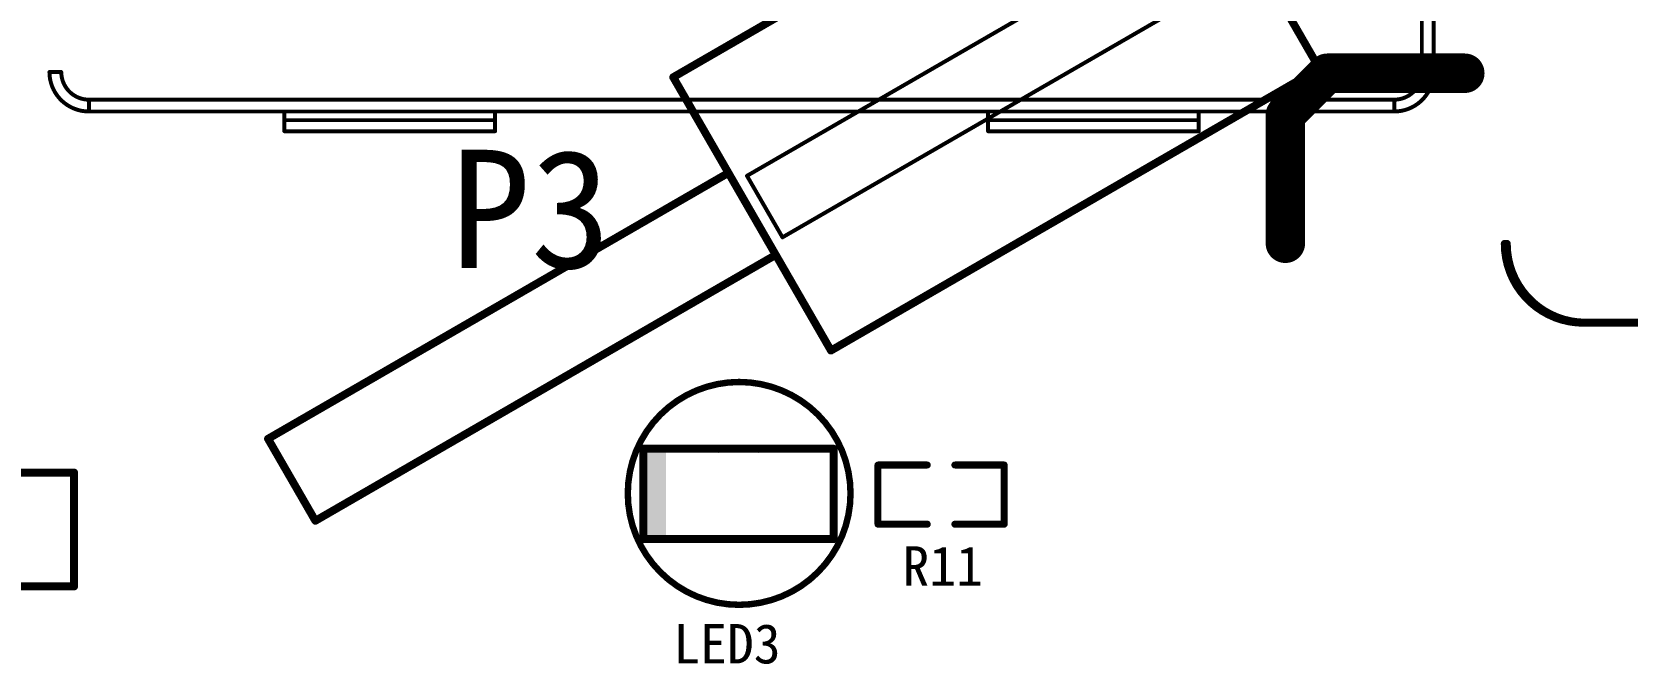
# Model space of a CAD drawing. Extents: x 741 to 1239, y 424 to 620.
# Drawn here: x 998.19 to 1038.64, y 482.66 to 498.68 of the extents above; entities that cross this region are included whole.
import ezdxf

# ---------------------------------------------------------------- set-up
doc = ezdxf.new("R2010")
doc.units = 0
doc.header["$MEASUREMENT"] = 0
doc.layers.get('0').update_dxf_attribs({"linetype": 'CONTINUOUS'})
for name, color, linetype in [('BOTTOMOVERLAY', 7, 'CONTINUOUS'), ('KEEPOUTLAYER', 6, 'CONTINUOUS'), ('TOPOVERLAY', 7, 'CONTINUOUS')]:
    doc.layers.add(name, color=color, linetype=linetype)
doc.styles.get("Standard").update_dxf_attribs({"font": 'SimSun.ttf'})

# ---------------------------------------------------------------- blocks, each defined once
blk = doc.blocks.new('0603_119')
at = {"layer": 'TOPOVERLAY', "const_width": 0.178}
for points in [[(-0.75, 0.35), (-0.75, 1.6)], [(0.75, 1.6), (-0.75, 1.6)], [(0.75, 0.35), (0.75, 1.6)], [(-0.75, -1.6), (-0.75, -0.35)], [(0.75, -1.6), (0.75, -0.35)], [(0.75, -1.6), (-0.75, -1.6)]]:
    blk.add_lwpolyline(points, dxfattribs=at)
at = {"layer": 'TOPOVERLAY', "const_width": 0.0889}
for points in [[(-0.794, 1.6, 1), (-0.706, 1.6, 1)], [(-0.794, 1.6, 1), (-0.706, 1.6, 1)], [(0.706, 1.6, 1), (0.794, 1.6, 1)], [(0.706, 1.6, 1), (0.794, 1.6, 1)], [(-0.794, 0.35, 1), (-0.706, 0.35, 1)], [(0.706, 0.35, 1), (0.794, 0.35, 1)], [(-0.794, -0.35, 1), (-0.706, -0.35, 1)], [(0.706, -0.35, 1), (0.794, -0.35, 1)], [(-0.794, -1.6, 1), (-0.706, -1.6, 1)], [(-0.794, -1.6, 1), (-0.706, -1.6, 1)], [(0.706, -1.6, 1), (0.794, -1.6, 1)], [(0.706, -1.6, 1), (0.794, -1.6, 1)]]:
    blk.add_lwpolyline(points, format="xyb", close=True, dxfattribs=at)
blk = doc.blocks.new('0805LED_142')
at = {"layer": 'TOPOVERLAY', "const_width": 0.203}
for points in [[(-2.591, 1.149), (-0.686, 1.149)], [(-2.591, -1.137), (-2.591, 1.149)], [(-0.686, 1.149), (0.33, 1.149)], [(0.33, 1.149), (2.235, 1.149)], [(2.235, -1.137), (2.235, 1.149)], [(-2.591, -1.137), (-0.686, -1.137)], [(-0.686, -1.137), (0.33, -1.137)], [(0.33, -1.137), (2.235, -1.137)]]:
    blk.add_lwpolyline(points, dxfattribs=at)
at = {"layer": 'TOPOVERLAY', "const_width": 0.102}
for points in [[(-2.642, 1.149, 1), (-2.54, 1.149, 1)], [(-2.642, 1.149, 1), (-2.54, 1.149, 1)], [(-0.737, 1.149, 1), (-0.635, 1.149, 1)], [(-0.737, 1.149, 1), (-0.635, 1.149, 1)], [(0.279, 1.149, 1), (0.381, 1.149, 1)], [(0.279, 1.149, 1), (0.381, 1.149, 1)], [(2.184, 1.149, 1), (2.286, 1.149, 1)], [(2.184, 1.149, 1), (2.286, 1.149, 1)], [(-2.642, -1.137, 1), (-2.54, -1.137, 1)], [(-2.642, -1.137, 1), (-2.54, -1.137, 1)], [(-0.737, -1.137, 1), (-0.635, -1.137, 1)], [(-0.737, -1.137, 1), (-0.635, -1.137, 1)], [(0.279, -1.137, 1), (0.381, -1.137, 1)], [(0.279, -1.137, 1), (0.381, -1.137, 1)], [(2.184, -1.137, 1), (2.286, -1.137, 1)], [(2.184, -1.137, 1), (2.286, -1.137, 1)]]:
    blk.add_lwpolyline(points, format="xyb", close=True, dxfattribs=at)
at = {"layer": 'TOPOVERLAY'}
blk.add_solid([(-2.575, -1.135), (-2.017, -1.135), (-2.575, 1.151), (-2.017, 1.151)], dxfattribs=at)
blk = doc.blocks.new('1005_185')
at = {"layer": 'TOPOVERLAY', "const_width": 0.2}
for points in [[(-2.655, 1.458), (-2.655, -1.428)], [(2.679, 1.458), (-2.655, 1.458)], [(2.679, 1.458), (2.679, -1.428)], [(2.679, -1.428), (-2.655, -1.428)]]:
    blk.add_lwpolyline(points, dxfattribs=at)
at = {"layer": 'TOPOVERLAY', "const_width": 0.1}
for points in [[(-2.705, 1.458, 1), (-2.605, 1.458, 1)], [(-2.705, 1.458, 1), (-2.605, 1.458, 1)], [(2.629, 1.458, 1), (2.729, 1.458, 1)], [(2.629, 1.458, 1), (2.729, 1.458, 1)], [(-2.705, -1.428, 1), (-2.605, -1.428, 1)], [(-2.705, -1.428, 1), (-2.605, -1.428, 1)], [(2.629, -1.428, 1), (2.729, -1.428, 1)], [(2.629, -1.428, 1), (2.729, -1.428, 1)]]:
    blk.add_lwpolyline(points, format="xyb", close=True, dxfattribs=at)
at = {"layer": 'TOPOVERLAY'}
blk.add_solid([(1.93, -1.427), (2.678, -1.427), (1.93, 1.459), (2.678, 1.459)], dxfattribs=at)
blk = doc.blocks.new('DIP20___1_B_222')
at = {"layer": 'BOTTOMOVERLAY', "const_width": 0.2}
for points in [[(-4, -7.15), (-4, 7.15)], [(-4, 7.15), (4, 7.15)], [(4, -7.15), (4, 7.15)], [(-4, -7.15), (4, -7.15)], [(-1.2, -20.63), (-1.2, -7.15)], [(1.2, -20.63), (1.2, -7.15)], [(-1.2, -20.63), (1.2, -20.63)]]:
    blk.add_lwpolyline(points, dxfattribs=at)
at = {"layer": 'BOTTOMOVERLAY', "const_width": 0.1}
for points in [[(-4.05, 7.15, 1), (-3.95, 7.15, 1)], [(-4.05, 7.15, 1), (-3.95, 7.15, 1)], [(3.95, 7.15, 1), (4.05, 7.15, 1)], [(3.95, 7.15, 1), (4.05, 7.15, 1)], [(-4.05, -7.15, 1), (-3.95, -7.15, 1)], [(-4.05, -7.15, 1), (-3.95, -7.15, 1)], [(-1.25, -7.15, 1), (-1.15, -7.15, 1)], [(1.15, -7.15, 1), (1.25, -7.15, 1)], [(3.95, -7.15, 1), (4.05, -7.15, 1)], [(3.95, -7.15, 1), (4.05, -7.15, 1)], [(-1.25, -20.63, 1), (-1.15, -20.63, 1)], [(-1.25, -20.63, 1), (-1.15, -20.63, 1)], [(1.15, -20.63, 1), (1.25, -20.63, 1)], [(1.15, -20.63, 1), (1.25, -20.63, 1)]]:
    blk.add_lwpolyline(points, format="xyb", close=True, dxfattribs=at)
at = {"layer": 'KEEPOUTLAYER', "const_width": 0.1}
for points in [[(-0.9, 6.72), (0.9, 6.72)], [(-0.9, -6.78), (-0.9, 6.72)], [(0.9, -6.78), (0.9, 6.72)], [(-0.9, -6.78), (0.9, -6.78)]]:
    blk.add_lwpolyline(points, dxfattribs=at)
at = {"layer": 'KEEPOUTLAYER', "const_width": 0.05}
for points in [[(-0.925, 6.72, 1), (-0.875, 6.72, 1)], [(-0.925, 6.72, 1), (-0.875, 6.72, 1)], [(0.875, 6.72, 1), (0.925, 6.72, 1)], [(0.875, 6.72, 1), (0.925, 6.72, 1)], [(-0.925, -6.78, 1), (-0.875, -6.78, 1)], [(-0.925, -6.78, 1), (-0.875, -6.78, 1)], [(0.875, -6.78, 1), (0.925, -6.78, 1)], [(0.875, -6.78, 1), (0.925, -6.78, 1)]]:
    blk.add_lwpolyline(points, format="xyb", close=True, dxfattribs=at)

msp = doc.modelspace()

# ---------------------------------------------------------------- linework, layer by layer
at = {"layer": 'KEEPOUTLAYER', "const_width": 1}
for points in [[(1029.977, 496.577), (1031.037, 497.637)], [(1031.037, 497.637), (1034.527, 497.637)], [(1029.977, 493.327), (1029.977, 496.577)]]:
    msp.add_lwpolyline(points, dxfattribs=at)
at = {"layer": 'KEEPOUTLAYER', "const_width": 0.5}
for points in [[(1030.787, 497.637, 1), (1031.287, 497.637, 1)], [(1030.787, 497.637, 1), (1031.287, 497.637, 1)], [(1034.277, 497.637, 1), (1034.777, 497.637, 1)], [(1029.727, 496.577, 1), (1030.227, 496.577, 1)], [(1029.727, 496.577, 1), (1030.227, 496.577, 1)], [(1029.727, 493.327, 1), (1030.227, 493.327, 1)]]:
    msp.add_lwpolyline(points, format="xyb", close=True, dxfattribs=at)
at = {"layer": 'TOPOVERLAY'}
for points, const_width in [([(1033.438, 497.667), (1033.438, 523.167)], 0.1), ([(1033.738, 497.667), (1033.738, 523.167)], 0.1), ([(998.638, 497.667), (998.938, 497.667)], 0.1), ([(1033.438, 497.667), (1033.738, 497.667)], 0.1), ([(999.638, 496.667), (999.638, 496.967)], 0.1), ([(999.638, 496.967), (1032.738, 496.967)], 0.1), ([(999.638, 496.667), (1032.738, 496.667)], 0.1), ([(1004.594, 496.447), (1004.594, 496.667)], 0.1), ([(1009.938, 496.167), (1009.938, 496.667)], 0.1), ([(1022.438, 496.167), (1022.438, 496.667)], 0.1), ([(1027.782, 496.447), (1027.782, 496.667)], 0.1), ([(1032.738, 496.667), (1032.738, 496.967)], 0.1), ([(1004.594, 496.447), (1009.938, 496.447)], 0.1), ([(1004.595, 496.167), (1004.595, 496.447)], 0.1), ([(1022.438, 496.447), (1027.782, 496.447)], 0.1), ([(1027.781, 496.167), (1027.781, 496.447)], 0.1), ([(1004.595, 496.167), (1009.938, 496.167)], 0.1), ([(1022.438, 496.167), (1027.781, 496.167)], 0.1), ([(1037.541, 491.313), (1076.341, 491.313)], 0.203)]:
    msp.add_lwpolyline(points, dxfattribs=dict(at, const_width=const_width))
for points, const_width in [([(998.613, 497.667, 1), (998.663, 497.667, 1)], 0.05), ([(998.613, 497.667, 1), (998.663, 497.667, 1)], 0.05), ([(998.613, 497.667, 1), (998.663, 497.667, 1)], 0.05), ([(998.913, 497.667, 1), (998.963, 497.667, 1)], 0.05), ([(998.913, 497.667, 1), (998.963, 497.667, 1)], 0.05), ([(998.913, 497.667, 1), (998.963, 497.667, 1)], 0.05), ([(1033.413, 497.667, 1), (1033.463, 497.667, 1)], 0.05), ([(1033.413, 497.667, 1), (1033.463, 497.667, 1)], 0.05), ([(1033.413, 497.667, 1), (1033.463, 497.667, 1)], 0.05), ([(1033.713, 497.667, 1), (1033.763, 497.667, 1)], 0.05), ([(1033.713, 497.667, 1), (1033.763, 497.667, 1)], 0.05), ([(1033.713, 497.667, 1), (1033.763, 497.667, 1)], 0.05), ([(999.613, 496.967, 1), (999.663, 496.967, 1)], 0.05), ([(999.613, 496.967, 1), (999.663, 496.967, 1)], 0.05), ([(999.613, 496.967, 1), (999.663, 496.967, 1)], 0.05), ([(999.613, 496.667, 1), (999.663, 496.667, 1)], 0.05), ([(999.613, 496.667, 1), (999.663, 496.667, 1)], 0.05), ([(999.613, 496.667, 1), (999.663, 496.667, 1)], 0.05), ([(1004.569, 496.667, 1), (1004.619, 496.667, 1)], 0.05), ([(1009.913, 496.667, 1), (1009.963, 496.667, 1)], 0.05), ([(1022.413, 496.667, 1), (1022.463, 496.667, 1)], 0.05), ([(1027.757, 496.667, 1), (1027.807, 496.667, 1)], 0.05), ([(1032.713, 496.967, 1), (1032.763, 496.967, 1)], 0.05), ([(1032.713, 496.967, 1), (1032.763, 496.967, 1)], 0.05), ([(1032.713, 496.967, 1), (1032.763, 496.967, 1)], 0.05), ([(1032.713, 496.667, 1), (1032.763, 496.667, 1)], 0.05), ([(1032.713, 496.667, 1), (1032.763, 496.667, 1)], 0.05), ([(1032.713, 496.667, 1), (1032.763, 496.667, 1)], 0.05), ([(1004.569, 496.447, 1), (1004.619, 496.447, 1)], 0.05), ([(1004.569, 496.447, 1), (1004.619, 496.447, 1)], 0.05), ([(1004.57, 496.447, 1), (1004.62, 496.447, 1)], 0.05), ([(1009.913, 496.447, 1), (1009.963, 496.447, 1)], 0.05), ([(1022.413, 496.447, 1), (1022.463, 496.447, 1)], 0.05), ([(1027.756, 496.447, 1), (1027.806, 496.447, 1)], 0.05), ([(1027.757, 496.447, 1), (1027.807, 496.447, 1)], 0.05), ([(1027.757, 496.447, 1), (1027.807, 496.447, 1)], 0.05), ([(1004.57, 496.167, 1), (1004.62, 496.167, 1)], 0.05), ([(1004.57, 496.167, 1), (1004.62, 496.167, 1)], 0.05), ([(1009.913, 496.167, 1), (1009.963, 496.167, 1)], 0.05), ([(1009.913, 496.167, 1), (1009.963, 496.167, 1)], 0.05), ([(1022.413, 496.167, 1), (1022.463, 496.167, 1)], 0.05), ([(1022.413, 496.167, 1), (1022.463, 496.167, 1)], 0.05), ([(1027.756, 496.167, 1), (1027.806, 496.167, 1)], 0.05), ([(1027.756, 496.167, 1), (1027.806, 496.167, 1)], 0.05), ([(1035.541, 493.363, 1), (1035.541, 493.262, 1)], 0.102), ([(1035.541, 493.363, 1), (1035.541, 493.262, 1)], 0.102), ([(1035.591, 493.363, 1), (1035.591, 493.262, 1)], 0.102), ([(1035.591, 493.363, 1), (1035.591, 493.262, 1)], 0.102), ([(1037.541, 491.363, 1), (1037.541, 491.262, 1)], 0.102), ([(1037.541, 491.363, 1), (1037.541, 491.262, 1)], 0.102), ([(1037.591, 491.363, 1), (1037.591, 491.262, 1)], 0.102), ([(1018.969, 486.987, 1), (1013.285, 486.987, 1)], 0.127), ([(1018.933, 486.987, 1), (1013.321, 486.987, 1)], 0.127), ([(1013.253, 486.987, 1), (1013.316, 486.987, 1)], 0.0635), ([(1013.289, 486.987, 1), (1013.352, 486.987, 1)], 0.0635), ([(1018.901, 486.987, 1), (1018.965, 486.987, 1)], 0.0635), ([(1018.937, 486.987, 1), (1019.001, 486.987, 1)], 0.0635)]:
    msp.add_lwpolyline(points, format="xyb", close=True, dxfattribs=dict(at, const_width=const_width))
for points, const_width in [([(999.638, 496.667, -0.414214), (998.638, 497.667)], 0.1), ([(999.638, 496.967, -0.414214), (998.938, 497.667)], 0.1), ([(1033.738, 497.667, -0.414214), (1032.738, 496.667)], 0.1), ([(1033.438, 497.667, -0.414214), (1032.738, 496.967)], 0.1), ([(1037.541, 491.313, -0.414214), (1035.541, 493.313)], 0.203), ([(1037.591, 491.313, -0.414214), (1035.591, 493.313)], 0.203)]:
    msp.add_lwpolyline(points, format="xyb", dxfattribs=dict(at, const_width=const_width))

# ---------------------------------------------------------------- block references
for name, p, rotation in [('DIP20___1_B_222', (1022.647, 497.647), 300.0000000000005), ('1005_185', (996.607, 486.087), 180), ('0603_119', (1021.247, 486.957), 270)]:
    msp.add_blockref(name, p, dxfattribs=dict(rotation=rotation))
msp.add_blockref('0805LED_142', (1016.288, 486.968))

# ---------------------------------------------------------------- texts
for s, height, p in [('P3', 3, (1008.797, 492.697)), ('R11', 1, (1020.267, 484.647)), ('LED3', 1, (1014.457, 482.677))]:
    msp.add_text(s, height=height, rotation=360, dxfattribs=at).set_placement(p)

doc.saveas('drawing.dxf')
